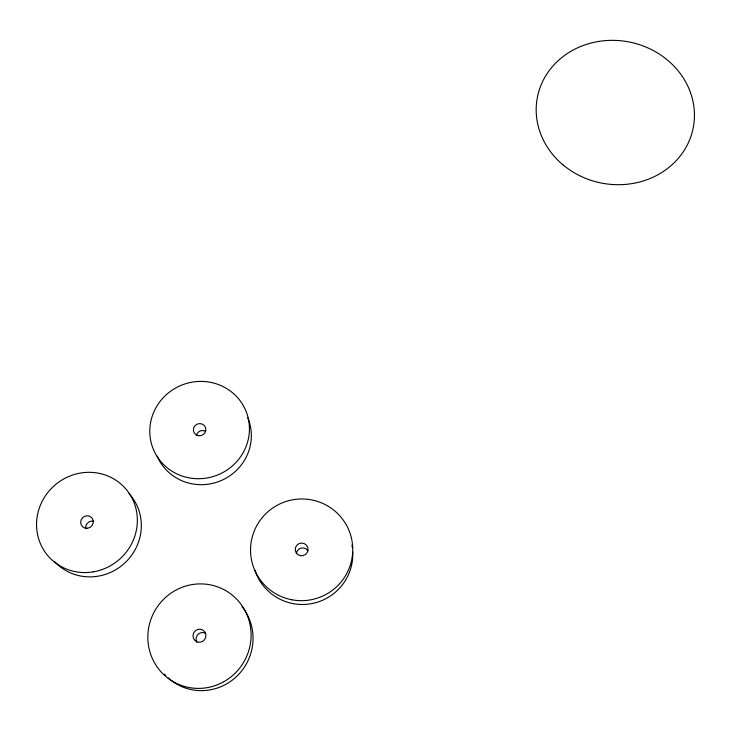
<?xml version="1.0" encoding="UTF-8"?>
<svg xmlns="http://www.w3.org/2000/svg" width="731" height="731" viewBox="0 0 731 731"><rect width="100%" height="100%" fill="white"/><g stroke="black" fill="none" stroke-linecap="round" stroke-linejoin="round"><path stroke-width="1.1" d="M129.04 493.635A50.384 48.328 -41.7 0 1 124.562 563.199A50.384 48.328 -41.7 0 1 54.779 561.755M85.774 528.705A6.314 6.058 -41.7 0 1 93.687 521.276M247.791 417.858A49.187 47.579 -23.6 0 1 220.908 480.687A49.187 47.579 -23.6 0 1 157.183 456.162M196.392 435.521A6.168 5.967 -23.6 0 1 205.649 431.308M351.922 545.043A50.22 49.909 -23 0 1 352.351 547.683M352.744 552.124A50.22 49.909 -23 0 1 254.891 570.143M296.347 553.751A6.296 6.259 -22.9 0 1 307.998 550.891M242.125 606.739A51.581 50.402 -61 0 1 236.935 676.148A51.581 50.402 -61 0 1 168.267 677.966M165.672 675.444A51.581 50.402 -61 0 1 164.438 674.119M196.904 642.311A6.469 6.314 -61 0 1 205.703 633.384M93.239 571.861A51.325 49.178 -41.2 0 0 127.121 490.501A51.325 49.178 -41.2 0 0 40.497 504.957A51.325 49.178 -41.2 0 0 93.239 571.861M87.519 528.275A6.433 6.168 -41.2 0 0 92.143 518.224A6.433 6.168 -41.2 0 0 81.242 519.631A6.433 6.168 -41.2 0 0 87.519 528.275M192.655 478.403A50.092 48.383 -23.3 0 0 245.826 410.74A50.092 48.383 -23.3 0 0 160.372 401.054A50.092 48.383 -23.3 0 0 192.655 478.403M198.375 435.694A6.277 6.067 -23.3 0 0 205.548 427.608A6.277 6.067 -23.3 0 0 194.949 425.753A6.277 6.067 -23.3 0 0 198.375 435.694M291.806 599.776A51.161 50.804 -21.4 0 0 350.003 533.127A51.161 50.804 -21.4 0 0 263.123 516.579A51.161 50.804 -21.4 0 0 291.806 599.776M300.468 555.697A6.415 6.369 -21.3 0 0 307.687 547.272A6.415 6.369 -21.3 0 0 296.777 545.299A6.415 6.369 -21.3 0 0 300.468 555.697M562.952 164.813A79.405 71.894 11.1 0 0 692.878 129.478A79.405 71.894 11.1 0 0 590.109 43.284A79.405 71.894 11.1 0 0 562.952 164.813M224.198 681.502A52.559 51.334 -60.2 0 0 226.354 590.995A52.559 51.334 -60.2 0 0 147.836 635.952A52.559 51.334 -60.2 0 0 224.198 681.502M202.533 641.434A6.588 6.433 -60.1 0 0 202.871 630.085A6.588 6.433 -60.1 0 0 192.993 635.659A6.588 6.433 -60.1 0 0 202.533 641.434"/></g></svg>
